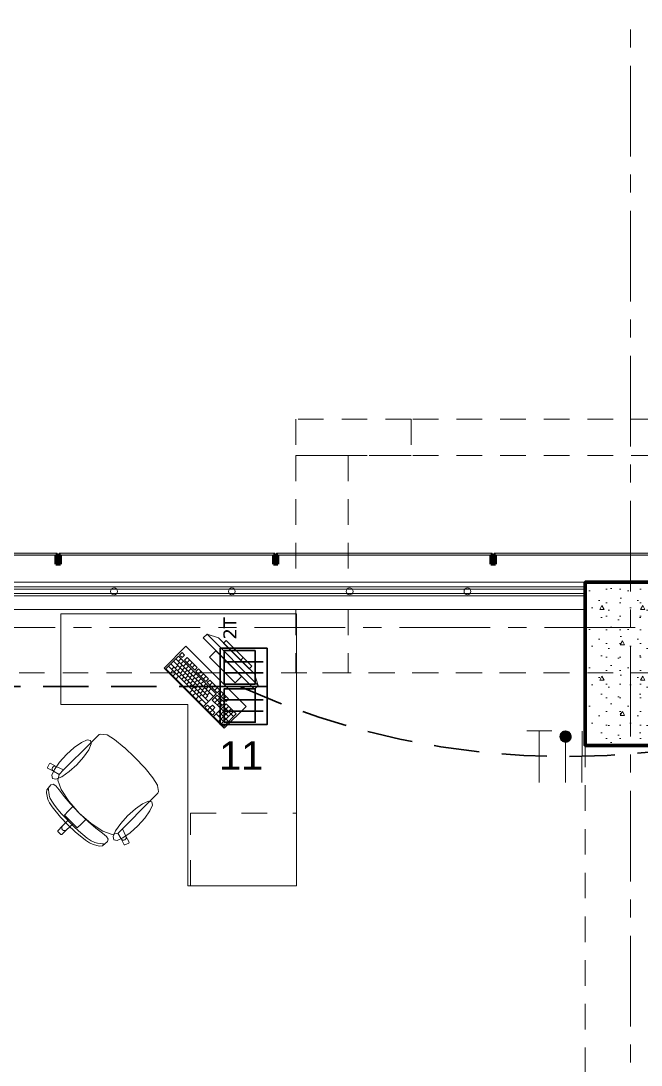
# Model space of a CAD drawing. Header units: inches. Extents: x -19 to 5698, y -728 to 92.
# Drawn here: x 211.96 to 215.38, y 37.24 to 43 of the extents above; entities that cross this region are included whole.
import ezdxf

# ---------------------------------------------------------------- set-up
doc = ezdxf.new("R2010")
doc.units = ezdxf.units.IN
doc.header["$MEASUREMENT"] = 0
doc.set_wipeout_variables(frame=1)
for name, pattern in [('HIDDEN', [0.375, 0.25, -0.125]), ('Hidden Line', [0.195611, 0.141111, -0.0545]), ('Línea Oculta', [0.195611, 0.141111, -0.0545]), ('Punto & Raya', [0.65, 0.5, -0.075, 0, -0.075]), ('Rayas', [0.282222, 0.141111, -0.141111]), ('RAYITAS', [0.375, 0.25, -0.125]), ('Wipeout_Contour', [1, 0, -1])]:
    doc.linetypes.add(name, pattern=pattern)
doc.layers.get('0').update_dxf_attribs({"color": 61})
for name, color, linetype, lineweight in [('00 conduct tomacorr', 120, 'HIDDEN', 30), ('00 IE LUZ EMERGENCIA', 253, 'Continuous', 0), ('T-TECHO-E', 150, 'Continuous', 20), ('TOMACORRIENTE', 22, 'RAYITAS', 9)]:
    doc.layers.add(name, color=color, linetype=linetype, lineweight=lineweight)
for name, color, linetype in [('02 _ ARQ _ ALB _ Ejes Generales', 251, 'Continuous'), ('02 _ ARQ _ ZON _ Espacio.3D', 7, 'Continuous'), ('08 _ STR _ EXT _ 06 Columnas', 7, 'Continuous'), ('08 _ STR _ EXT _ 07 Losa Aligerada', 7, 'Continuous'), ('08 _ STR _ EXT _ 08 Placas Inclinadas', 7, 'Continuous'), ('08 _ STR _ EXT _ 09 Vigas', 251, 'Continuous'), ('Acabado - Muros', 7, 'Continuous'), ('Estructura - 04 MURO', 7, 'Continuous'), ('Interior - Escaleras & Barandillas', 7, 'Continuous'), ('Interior - Mobiliario', 7, 'Continuous')]:
    doc.layers.add(name, color=color, linetype=linetype)
doc.styles.add('Annotative', font='arial.ttf')

# ---------------------------------------------------------------- blocks, each defined once
blk = doc.blocks.new('CAJA POP UP 6 MODULOS')
at = {"layer": '00 conduct tomacorr', "linetype": 'Continuous'}
for p, q in [((-0.095, -0.165), (-0.095, -0.0151)), ((-0.052, -0.165), (-0.052, -0.0151)), ((0.052, -0.165), (0.052, -0.0151)), ((0.095, -0.165), (0.095, -0.0151)), ((0, -0.165), (0, -0.18))]:
    blk.add_line(p, q, dxfattribs=at)
for points in [[(-0.147, 0), (0.147, 0), (0.147, -0.18), (-0.147, -0.18)], [(0, 0), (0.147, 0), (0.147, -0.18), (0, -0.18)]]:
    blk.add_lwpolyline(points, close=True, dxfattribs=at)
for points in [[(-0.138, -0.045), (-0.009, -0.045), (-0.009, -0.165), (-0.138, -0.165), (-0.138, -0.045)], [(0.009, -0.045), (0.138, -0.045), (0.138, -0.165), (0.009, -0.165), (0.009, -0.045)]]:
    blk.add_lwpolyline(points, dxfattribs=at)
at = {"color": 1, "insert": (-0.1807, -0.168), "char_height": 0.05, "attachment_point": 1, "rotation": 180}
blk.add_mtext_dynamic_manual_height_columns('{\\fVerdana|b0|i0|c0|p34;2T}', width=0.000481, gutter_width=0.1561, heights=[0], dxfattribs=at)
blk = doc.blocks.new('a')
at = {"layer": 'TOMACORRIENTE', "ltscale": 0.05}
h = blk.add_hatch(color=4, dxfattribs=at)
edge = h.paths.add_edge_path()
edge.add_arc((0, 0.0752), 0.0211, 0, 360)
at = {"layer": 'TOMACORRIENTE', "color": 4}
for p, q in [((-0.1455, 0.0963), (-0.0515, 0.0963)), ((-0.0985, 0.0963), (-0.0985, -0.0966)), ((0, 0.0963), (0, -0.0963)), ((0.0623, -0.0963), (0.0623, 0.0963))]:
    blk.add_line(p, q, dxfattribs=at)
blk.add_circle((0, 0.0752), 0.0211, dxfattribs=at)
blk = doc.blocks.new('CABLE 3FACE')
at = {"layer": 'T-TECHO-E', "rotation": 59.94170052614085}
blk.add_blockref('a', (0, 0), dxfattribs=at)

msp = doc.modelspace()

# ---------------------------------------------------------------- hatches: boundary and pattern name
at = {"layer": 'Acabado - Muros', "linetype": 'Continuous', "lineweight": 9}
for points in [[(210.9668, 40.06), (210.9668, 40.05), (212.1568, 40.05), (212.1568, 40.06)], [(212.1668, 40.06), (212.1668, 40.05), (213.3568, 40.05), (213.3568, 40.06)], [(213.3668, 40.06), (213.3668, 40.05), (214.5568, 40.05), (214.5568, 40.06)], [(214.5668, 40.06), (214.5668, 40.05), (215.4307, 40.05), (215.4307, 40.06)]]:
    msp.add_hatch(color=250, dxfattribs=at).paths.add_polyline_path(points)
at = {"layer": 'Acabado - Muros', "linetype": 'Continuous', "lineweight": 0}
for points in [[(212.1493, 40), (212.1743, 40), (212.1743, 40.05), (212.1493, 40.05)], [(213.3493, 40), (213.3743, 40), (213.3743, 40.05), (213.3493, 40.05)], [(214.5493, 40), (214.5743, 40), (214.5743, 40.05), (214.5493, 40.05)]]:
    msp.add_hatch(color=254, dxfattribs=at).paths.add_polyline_path(points)

# ---------------------------------------------------------------- linework, layer by layer
at = {"layer": '00 conduct tomacorr'}
msp.add_line((209.8285, 39.3255, 0.0002), (213.1665, 39.3255, 0.0002), dxfattribs=at)
msp.add_arc((214.961, 43.3007, 0.0002), 4.3627, 245.66859, 294.33178, dxfattribs=at)
at = {"layer": '02 _ ARQ _ ALB _ Ejes Generales', "color": 251, "linetype": 'Punto & Raya', "lineweight": 13, "true_color": 0x636466}
for p, q in [((215.32, 3.05), (215.32, 44.9)), ((190.8454, 39.65), (239.57, 39.65))]:
    msp.add_line(p, q, dxfattribs=at)
at = {"layer": '02 _ ARQ _ ZON _ Espacio.3D', "color": 254, "linetype": 'Continuous', "lineweight": 0, "flags": 128}
msp.add_lwpolyline([(229.57, 39), (229.07, 39), (229.07, 39.4), (228.67, 39.4), (228.67, 39.7505), (225.9306, 39.7505), (225.9306, 39.4), (225.7006, 39.4), (222.57, 39.4), (222.57, 39), (222.07, 39), (222.07, 39.4), (220.8488, 39.4004), (220.8493, 39.7505), (215.97, 39.7505), (215.97, 39.4), (215.57, 39.4), (215.57, 39), (215.07, 39), (215.07, 39.7505), (208.57, 39.7505), (208.57, 39), (205.07, 39)], dxfattribs=at)
at = {"layer": '08 _ STR _ EXT _ 07 Losa Aligerada', "color": 7, "linetype": 'Rayas', "lineweight": 18, "flags": 128}
msp.add_lwpolyline([(193.22, 11.97, 1.049431), (198.7937, 6.3), (209.6003, 6.3), (209.6003, 6.2005), (214.7981, 6.2005), (214.7981, 7.2), (222.07, 7.2), (222.07, 5.6637), (223.2699, 5.6637), (223.2699, 4.2), (228.3699, 4.2), (228.3699, 5.6637), (229.57, 5.6637), (229.57, 7.2), (236.57, 7.2), (236.57, 14.9999), (236.57, 15.1499), (236.57, 15.1499), (236.57, 15.7999), (236.57, 15.7999), (236.57, 18.1001), (236.57, 20.35), (234.07, 20.35), (231.67, 20.35), (231.67, 22.35), (231.67, 22.6), (231.67, 24.5), (231.67, 24.75), (231.67, 26.75), (236.57, 26.75), (236.57, 29.7), (236.57, 35.2005), (236.57, 39.9), (228.67, 39.9), (223.5529, 39.9), (223.5529, 40.9), (218.9324, 40.9), (218.9324, 39.9), (208.37, 39.9), (208.37, 41.4352), (207.42, 41.4352), (207.42, 42.9), (202.22, 42.9), (202.22, 41.4352), (201.2699, 41.4352), (201.2699, 39.9), (196.2701, 39.9), (196.2701, 41.1), (192.8701, 41.1), (192.8701, 37.7), (194.07, 37.7), (194.07, 33.9), (193.17, 33.9), (193.17, 21.2663), (193.22, 21.2663)], format="xyb", close=True, dxfattribs=at)
at = {"layer": '08 _ STR _ EXT _ 07 Losa Aligerada', "color": 7, "linetype": 'Continuous', "lineweight": 18, "flags": 128}
msp.add_lwpolyline([(236.57, 26.75), (236.57, 39.9), (228.67, 39.9), (226.1798, 39.9), (226.1798, 40.9), (221.5593, 40.9), (221.5593, 39.9), (208.37, 39.9), (208.37, 42.6544), (207.42, 42.6544)], dxfattribs=at)
at = {"layer": '08 _ STR _ EXT _ 08 Placas Inclinadas', "color": 251, "linetype": 'Línea Oculta', "lineweight": 13}
for p, q in [((214.1086, 40.8001), (214.1086, 40.6001)), ((213.7622, 40.6), (213.7622, 39.9)), ((213.7622, 39.75), (213.7622, 39.3999))]:
    msp.add_line(p, q, dxfattribs=at)
at = {"layer": '08 _ STR _ EXT _ 08 Placas Inclinadas', "color": 7, "linetype": 'Continuous', "lineweight": 13}
for p, q in [((213.7622, 39.9), (213.4735, 39.9)), ((215.07, 39.9), (213.7622, 39.9)), ((213.4735, 39.75), (213.7622, 39.75)), ((213.7622, 39.75), (215.07, 39.75))]:
    msp.add_line(p, q, dxfattribs=at)
at = {"layer": '08 _ STR _ EXT _ 08 Placas Inclinadas', "color": 251, "linetype": 'Línea Oculta', "lineweight": 13, "flags": 128}
for points in [[(214.1086, 40.8001), (213.4735, 40.8001)], [(213.4735, 40.8001), (213.4735, 40.6001)], [(215.4654, 40.8001), (214.1086, 40.8001)], [(214.1086, 40.6001), (213.4735, 40.6001)], [(213.7622, 40.6), (213.4735, 40.6)], [(213.4735, 40.6), (213.4735, 39.9)], [(215.4654, 40.6001), (213.7622, 40.6)], [(215.4654, 40.6001), (214.1086, 40.6001)], [(213.4735, 39.75), (213.4735, 39.3999)], [(213.7622, 39.3999), (213.4735, 39.3999)], [(215.4654, 39.4), (213.7622, 39.3999)]]:
    msp.add_lwpolyline(points, dxfattribs=at)
at = {"layer": '08 _ STR _ EXT _ 09 Vigas', "color": 251, "linetype": 'Hidden Line', "lineweight": 13, "true_color": 0x636466}
for p in [(208.57, 39.4), (215.07, 30.2)]:
    msp.add_line(p, (215.07, 39.4), dxfattribs=at)
at = {"layer": 'Acabado - Muros', "color": 7, "linetype": 'Continuous', "lineweight": 60}
for p, q in [((212.1493, 40.05), (212.1493, 40)), ((212.1743, 40.05), (212.1493, 40.05)), ((212.1743, 40.05), (212.1743, 40)), ((213.3493, 40.05), (213.3493, 40)), ((213.3743, 40.05), (213.3493, 40.05)), ((213.3743, 40.05), (213.3743, 40)), ((214.5493, 40.05), (214.5493, 40)), ((214.5743, 40.05), (214.5493, 40.05)), ((214.5743, 40.05), (214.5743, 40)), ((212.1743, 40), (212.1493, 40)), ((213.3743, 40), (213.3493, 40)), ((214.5743, 40), (214.5493, 40))]:
    msp.add_line(p, q, dxfattribs=at)
at = {"layer": 'Acabado - Muros', "color": 7, "linetype": 'Continuous', "lineweight": 13, "flags": 128}
for points in [[(210.9668, 40.06), (210.9668, 40.05), (212.1568, 40.05), (212.1568, 40.06)], [(212.1668, 40.06), (212.1668, 40.05), (213.3568, 40.05), (213.3568, 40.06)], [(213.3668, 40.06), (213.3668, 40.05), (214.5568, 40.05), (214.5568, 40.06)], [(214.5668, 40.06), (214.5668, 40.05), (215.4307, 40.05), (215.4307, 40.06)]]:
    msp.add_lwpolyline(points, close=True, dxfattribs=at)
at = {"layer": 'Interior - Mobiliario', "color": 175, "linetype": 'Continuous', "lineweight": 13}
for p, q in [((212.9829, 39.6144), (212.9617, 39.5932)), ((212.9617, 39.5932), (213.2445, 39.3104)), ((213.2657, 39.3316), (212.9829, 39.6144)), ((212.9829, 39.6144), (213.0465, 39.5932)), ((213.0465, 39.5932), (213.2445, 39.3952)), ((213.0324, 39.5225), (212.997, 39.4871)), ((213.1738, 39.3811), (213.0324, 39.5225)), ((213.089, 39.5791), (213.0748, 39.5649)), ((213.0748, 39.5649), (213.2162, 39.4235)), ((213.2304, 39.4376), (213.089, 39.5791)), ((213.122, 39.5178), (213.1361, 39.5319)), ((212.8249, 39.4921), (212.7564, 39.4235)), ((212.7975, 39.4647), (212.9879, 39.2743)), ((212.8112, 39.4784), (213.0189, 39.2707)), ((213.0326, 39.2844), (212.8249, 39.4921)), ((212.8251, 39.4645), (212.8388, 39.4782)), ((212.8455, 39.5127), (212.8318, 39.499)), ((212.8318, 39.499), (212.8456, 39.4851)), ((212.8593, 39.4988), (212.8455, 39.5127)), ((212.8456, 39.4851), (212.8593, 39.4988)), ((212.8732, 39.485), (212.8595, 39.4713)), ((212.8595, 39.4713), (212.9149, 39.4159)), ((212.9286, 39.4296), (212.8732, 39.485)), ((212.8733, 39.4574), (212.887, 39.4711)), ((212.997, 39.4871), (213.1385, 39.3457)), ((213.1691, 39.4706), (213.1832, 39.4848)), ((212.7564, 39.4235), (212.9641, 39.2158)), ((212.7701, 39.4372), (212.9778, 39.2295)), ((212.7806, 39.3993), (212.7943, 39.413)), ((212.7838, 39.451), (212.9915, 39.2432)), ((212.7874, 39.4199), (212.8011, 39.4336)), ((212.8012, 39.4061), (212.8149, 39.4198)), ((212.808, 39.4267), (212.8217, 39.4404)), ((212.8183, 39.4439), (212.832, 39.4576)), ((212.8219, 39.4129), (212.8356, 39.4266)), ((212.8321, 39.4301), (212.8458, 39.4438)), ((212.8357, 39.399), (212.8494, 39.4127)), ((212.8389, 39.4507), (212.8526, 39.4644)), ((212.846, 39.4162), (212.8597, 39.4299)), ((212.8528, 39.4368), (212.8665, 39.4506)), ((212.8598, 39.4024), (212.8735, 39.4161)), ((212.8666, 39.423), (212.8803, 39.4367)), ((212.8805, 39.4091), (212.8942, 39.4229)), ((212.8872, 39.4436), (212.9009, 39.4573)), ((212.8943, 39.3953), (212.908, 39.409)), ((212.901, 39.4297), (212.9147, 39.4434)), ((212.9149, 39.4159), (212.9286, 39.4296)), ((212.9355, 39.4227), (212.9218, 39.4089)), ((212.9218, 39.4089), (212.9772, 39.3536)), ((212.9909, 39.3673), (212.9355, 39.4227)), ((212.9356, 39.3951), (212.9494, 39.4088)), ((213.2162, 39.4235), (213.2304, 39.4376)), ((212.7962, 39.3837), (212.8099, 39.3974)), ((212.8118, 39.3681), (212.8255, 39.3819)), ((212.8151, 39.3922), (212.8288, 39.406)), ((212.8289, 39.3784), (212.8426, 39.3921)), ((212.8428, 39.3645), (212.8565, 39.3783)), ((212.8496, 39.3852), (212.8633, 39.3989)), ((212.8566, 39.3507), (212.8703, 39.3644)), ((212.8634, 39.3713), (212.8771, 39.385)), ((212.8705, 39.3368), (212.8842, 39.3506)), ((212.8737, 39.3885), (212.8874, 39.4022)), ((212.8773, 39.3575), (212.891, 39.3712)), ((212.8875, 39.3747), (212.9012, 39.3884)), ((212.8911, 39.3436), (212.9048, 39.3574)), ((212.9014, 39.3608), (212.9151, 39.3745)), ((212.9082, 39.3815), (212.9219, 39.3952)), ((212.9152, 39.347), (212.9289, 39.3607)), ((212.922, 39.3676), (212.9357, 39.3813)), ((212.9358, 39.3538), (212.9496, 39.3675)), ((212.9495, 39.3812), (212.9632, 39.395)), ((212.9497, 39.3399), (212.9634, 39.3536)), ((212.9633, 39.3674), (212.9771, 39.3811)), ((212.9772, 39.3536), (212.9909, 39.3673)), ((212.9978, 39.3603), (212.9841, 39.3466)), ((213.0532, 39.305), (212.9978, 39.3603)), ((213.1385, 39.3457), (213.1738, 39.3811)), ((213.2657, 39.3316), (213.2445, 39.3952)), ((212.8843, 39.323), (212.898, 39.3367)), ((212.8879, 39.292), (212.9016, 39.3057)), ((212.8982, 39.3092), (212.9119, 39.3229)), ((212.905, 39.3298), (212.9187, 39.3435)), ((212.912, 39.2953), (212.9257, 39.309)), ((212.9188, 39.3159), (212.9325, 39.3297)), ((212.9259, 39.2815), (212.9396, 39.2952)), ((212.9291, 39.3331), (212.9428, 39.3468)), ((212.9327, 39.3021), (212.9464, 39.3158)), ((212.9429, 39.3193), (212.9566, 39.333)), ((212.9465, 39.2882), (212.9602, 39.302)), ((212.9568, 39.3054), (212.9705, 39.3191)), ((212.9635, 39.3261), (212.9773, 39.3398)), ((212.9706, 39.2916), (212.9843, 39.3053)), ((212.9774, 39.3122), (212.9911, 39.3259)), ((212.9841, 39.3466), (213.0395, 39.2912)), ((212.9912, 39.2984), (213.0049, 39.3121)), ((212.998, 39.3328), (213.0117, 39.3465)), ((213.0118, 39.3189), (213.0255, 39.3326)), ((213.0257, 39.3051), (213.0394, 39.3188)), ((213.0395, 39.2912), (213.0532, 39.305)), ((213.0601, 39.298), (213.0464, 39.2843)), ((213.1017, 39.2565), (213.0601, 39.298)), ((213.2445, 39.3104), (213.2657, 39.3316)), ((212.9052, 39.2747), (212.9189, 39.2884)), ((212.9225, 39.2574), (212.9362, 39.2711)), ((212.9397, 39.2676), (212.9534, 39.2813)), ((212.9398, 39.24), (212.9536, 39.2538)), ((212.9603, 39.2744), (212.9741, 39.2881)), ((212.9641, 39.2158), (213.0326, 39.2844)), ((212.9742, 39.2606), (212.9879, 39.2743)), ((212.9844, 39.2777), (212.9982, 39.2914)), ((213.0396, 39.2775), (213.0121, 39.25)), ((213.0121, 39.25), (213.0537, 39.2085)), ((213.0259, 39.2637), (213.0674, 39.2222)), ((213.026, 39.2362), (213.0534, 39.2636)), ((213.0811, 39.2359), (213.0396, 39.2775)), ((213.0398, 39.2223), (213.0673, 39.2498)), ((213.0464, 39.2843), (213.088, 39.2428)), ((213.0537, 39.2085), (213.0811, 39.2359)), ((213.0603, 39.2705), (213.074, 39.2842)), ((213.0741, 39.2566), (213.0878, 39.2703)), ((213.088, 39.2428), (213.1017, 39.2565)), ((212.9847, 39.2226), (212.971, 39.2089)), ((212.971, 39.2089), (213.0125, 39.1673)), ((212.9986, 39.2088), (212.9847, 39.2226)), ((212.9848, 39.195), (212.9986, 39.2088)), ((213.0123, 39.2225), (212.9986, 39.2088)), ((212.9986, 39.2088), (213.0124, 39.1949)), ((212.9987, 39.1812), (213.0124, 39.1949)), ((213.0261, 39.2086), (213.0123, 39.2225)), ((213.0124, 39.1949), (213.0261, 39.2086)), ((213.0263, 39.1811), (213.0124, 39.1949)), ((213.0125, 39.1673), (213.0263, 39.1811)), ((213.088, 39.229), (213.0195, 39.1604)), ((213.0469, 39.1879), (213.1023, 39.1325)), ((213.047, 39.1603), (213.1019, 39.2151)), ((213.0472, 39.1327), (213.1157, 39.2013)), ((213.0606, 39.2016), (213.1021, 39.16)), ((213.061, 39.1189), (213.1296, 39.1875)), ((213.0743, 39.2153), (213.1297, 39.1599)), ((213.1434, 39.1736), (213.088, 39.229)), ((213.0195, 39.1604), (213.0749, 39.105)), ((213.0332, 39.1741), (213.0747, 39.1326)), ((213.0749, 39.105), (213.1434, 39.1736)), ((212.3965, 39.063), (212.3872, 39.0601)), ((212.4304, 39.059), (212.3965, 39.063)), ((212.3397, 39.0127), (212.1919, 38.8648)), ((212.3653, 39.0382), (212.3397, 39.0127)), ((212.3872, 39.0601), (212.3653, 39.0382)), ((212.4325, 39.0581), (212.4304, 39.059)), ((212.4726, 39.0332), (212.4325, 39.0581)), ((212.5263, 38.9896), (212.4726, 39.0332)), ((212.5271, 38.9889), (212.5263, 38.9896)), ((212.5854, 38.9341), (212.5271, 38.9889)), ((212.113, 38.9001), (212.1022, 38.8787)), ((212.117, 38.9014), (212.113, 38.9001)), ((212.1501, 38.8844), (212.117, 38.9014)), ((212.5854, 38.9341), (212.6403, 38.8758)), ((212.1022, 38.8787), (212.1035, 38.8746)), ((212.1035, 38.8746), (212.1366, 38.8577)), ((212.1299, 38.8779), (212.1284, 38.8723)), ((212.1284, 38.8723), (212.1291, 38.8664)), ((212.1291, 38.8664), (212.132, 38.8613)), ((212.1336, 38.8825), (212.1299, 38.8779)), ((212.132, 38.8613), (212.1366, 38.8577)), ((212.1387, 38.8853), (212.1336, 38.8825)), ((212.1366, 38.8577), (212.1676, 38.8404)), ((212.1445, 38.886), (212.1387, 38.8853)), ((212.1501, 38.8844), (212.1445, 38.886)), ((212.1919, 38.8648), (212.1501, 38.8844)), ((212.1676, 38.8404), (212.1602, 38.8084)), ((212.1677, 38.8406), (212.1676, 38.8404)), ((212.1677, 38.8406), (212.1919, 38.8648)), ((212.6403, 38.8758), (212.6409, 38.8749)), ((212.6409, 38.8749), (212.6845, 38.8213)), ((212.1215, 38.7833), (212.0983, 38.7554)), ((212.1344, 38.7867), (212.1215, 38.7833)), ((212.1488, 38.7767), (212.1344, 38.7867)), ((212.1674, 38.7544), (212.1488, 38.7767)), ((212.1602, 38.8084), (212.1785, 38.7564)), ((212.6845, 38.8213), (212.7094, 38.7812)), ((212.7094, 38.7812), (212.7103, 38.7791)), ((212.7103, 38.7791), (212.7143, 38.7452)), ((212.0983, 38.7554), (212.0964, 38.7387)), ((212.0964, 38.7387), (212.1042, 38.7025)), ((212.108, 38.7607), (212.1072, 38.7652)), ((212.1088, 38.7527), (212.108, 38.7607)), ((212.1108, 38.7419), (212.1088, 38.7527)), ((212.1119, 38.7265), (212.1108, 38.7419)), ((212.1158, 38.7118), (212.1119, 38.7265)), ((212.1953, 38.7182), (212.1674, 38.7544)), ((212.1785, 38.7564), (212.2199, 38.6926)), ((212.228, 38.6789), (212.1953, 38.7182)), ((212.7114, 38.7359), (212.6895, 38.7139)), ((212.7143, 38.7452), (212.7114, 38.7359)), ((212.1042, 38.7025), (212.1132, 38.6833)), ((212.1132, 38.6833), (212.1281, 38.6616)), ((212.1258, 38.6929), (212.1158, 38.7118)), ((212.1407, 38.6711), (212.1258, 38.6929)), ((212.1281, 38.6616), (212.1749, 38.6049)), ((212.1592, 38.6473), (212.1407, 38.6711)), ((212.2446, 38.6645), (212.2173, 38.6371)), ((212.2199, 38.6926), (212.2446, 38.6645)), ((212.2775, 38.6262), (212.228, 38.6789)), ((212.2446, 38.6645), (212.278, 38.6266)), ((212.664, 38.6884), (212.5161, 38.5406)), ((212.6895, 38.7139), (212.664, 38.6884)), ((212.1804, 38.6225), (212.1592, 38.6473)), ((212.1749, 38.6049), (212.214, 38.5627)), ((212.203, 38.5979), (212.1804, 38.6225)), ((212.2173, 38.6371), (212.1961, 38.6159)), ((212.1961, 38.6159), (212.2197, 38.5923)), ((212.2775, 38.6262), (212.3303, 38.5767)), ((212.3158, 38.5933), (212.278, 38.6266)), ((212.1858, 38.5558), (212.1597, 38.5297)), ((212.1825, 38.5509), (212.1814, 38.5452)), ((212.1814, 38.5452), (212.1826, 38.5394)), ((212.1858, 38.5558), (212.1825, 38.5509)), ((212.2197, 38.5923), (212.1858, 38.5558)), ((212.2258, 38.5744), (212.203, 38.5979)), ((212.2436, 38.5684), (212.2071, 38.5344)), ((212.2562, 38.5236), (212.214, 38.5627)), ((212.2197, 38.5923), (212.2317, 38.5804)), ((212.2258, 38.5744), (212.2492, 38.5516)), ((212.2436, 38.5684), (212.2317, 38.5804)), ((212.2673, 38.5448), (212.2436, 38.5684)), ((212.2492, 38.5516), (212.2739, 38.5291)), ((212.2884, 38.5659), (212.2673, 38.5448)), ((212.3158, 38.5933), (212.2884, 38.5659)), ((212.3439, 38.5685), (212.3158, 38.5933)), ((212.3303, 38.5767), (212.3696, 38.544)), ((212.4078, 38.5272), (212.3439, 38.5685)), ((212.3696, 38.544), (212.4057, 38.516)), ((212.1597, 38.5297), (212.1597, 38.5254)), ((212.1597, 38.5254), (212.1682, 38.5169)), ((212.1768, 38.5084), (212.1682, 38.5169)), ((212.181, 38.5083), (212.1768, 38.5084)), ((212.2071, 38.5344), (212.181, 38.5083)), ((212.1826, 38.5394), (212.1859, 38.5345)), ((212.1907, 38.5313), (212.1859, 38.5345)), ((212.1965, 38.5301), (212.1907, 38.5313)), ((212.2022, 38.5312), (212.1965, 38.5301)), ((212.2071, 38.5344), (212.2022, 38.5312)), ((212.3129, 38.4768), (212.2562, 38.5236)), ((212.2739, 38.5291), (212.2986, 38.5079)), ((212.2986, 38.5079), (212.3224, 38.4893)), ((212.3224, 38.4893), (212.3443, 38.4745)), ((212.4057, 38.516), (212.428, 38.4974)), ((212.4597, 38.5088), (212.4078, 38.5272)), ((212.428, 38.4974), (212.438, 38.4831)), ((212.4917, 38.5163), (212.4597, 38.5088)), ((212.4919, 38.5163), (212.4917, 38.5163)), ((212.509, 38.4853), (212.4917, 38.5163)), ((212.4919, 38.5163), (212.5161, 38.5406)), ((212.5126, 38.4807), (212.509, 38.4853)), ((212.526, 38.4522), (212.509, 38.4853)), ((212.5161, 38.5406), (212.5357, 38.4988)), ((212.5367, 38.4873), (212.5338, 38.4822)), ((212.5357, 38.4988), (212.5373, 38.4931)), ((212.5357, 38.4988), (212.5527, 38.4657)), ((212.5373, 38.4931), (212.5367, 38.4873)), ((212.3346, 38.4619), (212.3129, 38.4768)), ((212.3539, 38.4529), (212.3346, 38.4619)), ((212.3443, 38.4745), (212.3631, 38.4645)), ((212.39, 38.4451), (212.3539, 38.4529)), ((212.3631, 38.4645), (212.3778, 38.4606)), ((212.3778, 38.4606), (212.3932, 38.4595)), ((212.4068, 38.447), (212.39, 38.4451)), ((212.3932, 38.4595), (212.404, 38.4574)), ((212.404, 38.4574), (212.412, 38.4566)), ((212.4346, 38.4702), (212.4068, 38.447)), ((212.412, 38.4566), (212.4165, 38.4558)), ((212.438, 38.4831), (212.4346, 38.4702)), ((212.5178, 38.4778), (212.5126, 38.4807)), ((212.5236, 38.4771), (212.5178, 38.4778)), ((212.5292, 38.4786), (212.5236, 38.4771)), ((212.53, 38.4508), (212.526, 38.4522)), ((212.5338, 38.4822), (212.5292, 38.4786)), ((212.5514, 38.4617), (212.53, 38.4508)), ((212.5527, 38.4657), (212.5514, 38.4617))]:
    msp.add_line(p, q, dxfattribs=at)
at = {"layer": 'Interior - Mobiliario', "color": 175, "linetype": 'Rayas', "lineweight": 13}
for p, q in [((212.8918, 38.2255), (212.8918, 38.6255)), ((212.8918, 38.6255), (213.4768, 38.6255))]:
    msp.add_line(p, q, dxfattribs=at)
at = {"layer": 'Interior - Mobiliario', "color": 175, "linetype": 'Continuous', "lineweight": 13, "flags": 128}
for points in [[(212.8662, 39.5472), (212.746, 39.427), (213.0784, 39.0947), (213.1986, 39.2149)], [(212.207, 38.9506), (212.1688, 38.9081), (212.1408, 38.8677), (212.1272, 38.8357), (212.1301, 38.8168), (212.149, 38.8139), (212.1811, 38.8275), (212.2214, 38.8555), (212.2639, 38.8937), (212.3021, 38.9361), (212.3301, 38.9765), (212.3437, 39.0086), (212.3408, 39.0275), (212.3219, 39.0304), (212.2898, 39.0168), (212.2495, 38.9887)], [(212.6019, 38.5557), (212.5594, 38.5175), (212.5191, 38.4895), (212.487, 38.4759), (212.4681, 38.4787), (212.4652, 38.4977), (212.4788, 38.5297), (212.5068, 38.5701), (212.545, 38.6126), (212.5875, 38.6507), (212.6278, 38.6787), (212.6599, 38.6924), (212.6788, 38.6895), (212.6817, 38.6706), (212.6681, 38.6385), (212.6401, 38.5981)]]:
    msp.add_lwpolyline(points, close=True, dxfattribs=at)

# ---------------------------------------------------------------- block references
at = {"layer": '00 conduct tomacorr'}
for name, p, xscale, yscale, zscale, rotation in [('CAJA POP UP 6 MODULOS', (213.314, 39.3255, 0.0002), 1.432830642179531, 1.432830642179531, 1.432830642179531, 269.9999999999999), ('CABLE 3FACE', (214.961, 38.938, 0), 1.47256122672843, 1.47256122672843, 1.47256122672843, 299.7894777823319)]:
    msp.add_blockref(name, p, dxfattribs=dict(at, xscale=xscale, yscale=yscale, zscale=zscale, rotation=rotation))

# ---------------------------------------------------------------- texts
at = {"layer": '00 IE LUZ EMERGENCIA', "style": 'Annotative'}
msp.add_attdef('11', (213.0498, 38.8667), '', height=0.1562, dxfattribs=at)

# ---------------------------------------------------------------- next in the draw order: wipeouts: each hides what was drawn before it
at = {"color": 254, "linetype": 'Wipeout_Contour', "lineweight": 0, "ltscale": 6548.881604}
msp.add_wipeout([(213.4735, 39.9), (213.4735, 39.75), (213.7622, 39.75), (213.7622, 39.9)], dxfattribs=at).dxf.layer = 'Estructura - 04 MURO'

# ---------------------------------------------------------------- next in the draw order: wipeouts: each hides what was drawn before it
at = {"color": 254, "linetype": 'Wipeout_Contour', "lineweight": 0, "ltscale": 6538.500239}
msp.add_wipeout([(208.57, 39.75), (213.4735, 39.75), (213.4735, 39.9), (208.57, 39.9)], dxfattribs=at).dxf.layer = 'Estructura - 04 MURO'
at = {"color": 254, "linetype": 'Wipeout_Contour', "lineweight": 0, "ltscale": 6552.073615}
msp.add_wipeout([(215.07, 39.9), (213.7622, 39.9), (213.7622, 39.75), (215.07, 39.75)], dxfattribs=at).dxf.layer = 'Estructura - 04 MURO'

# ---------------------------------------------------------------- next in the draw order: hatches: boundary and pattern name
at = {"layer": '08 _ STR _ EXT _ 06 Columnas', "linetype": 'Continuous', "lineweight": 9}
h = msp.add_hatch(dxfattribs=at)
h.set_pattern_fill('HORMIGÓN_EN_MASA_0002', style=0, pattern_type=2)
h.set_pattern_definition([(0, (185.00004, 1e-08), (0, 0.3897114), [0.024375, -0.200625]), (0, (185.11254, 0.19486), (0, 0.3897114), [0.024375, -0.200625]), (60, (185.00004, 1e-08), (-0.3375, 0.1948557), [0.024375, -0.200625]), (60, (185.22504, 1e-08), (-0.3375, 0.1948557), [0.024375, -0.200625]), (120, (185.0244, 1e-08), (0.3375, 0.1948557), [0.024375, -0.200625]), (120, (185.2494, 1e-08), (0.3375, 0.1948557), [0.024375, -0.200625]), (0, (185.00004, 0.0375), (0, 0.075), [0, -0.075, 0, -0.1125]), (45, (185.03754, 0.0375), (-0.05303301, 0.05303301), [0, -0.05625, 0, -0.09375])])
h.paths.add_polyline_path([(215.4654, 39.9), (215.07, 39.9), (215.07, 39), (215.57, 39), (215.57, 39.4), (215.4654, 39.4)])

# ---------------------------------------------------------------- next in the draw order: linework, layer by layer
at = {"layer": '08 _ STR _ EXT _ 06 Columnas', "color": 7, "linetype": 'Continuous', "lineweight": 80, "flags": 128}
msp.add_lwpolyline([(215.4654, 39.9), (215.07, 39.9), (215.07, 39), (215.57, 39), (215.57, 39.4)], dxfattribs=at)
at = {"layer": '08 _ STR _ EXT _ 08 Placas Inclinadas', "color": 7, "linetype": 'Continuous', "lineweight": 13}
for p, q in [((213.7622, 39.9), (213.4735, 39.9)), ((215.07, 39.9), (213.7622, 39.9)), ((213.4735, 39.75), (213.7622, 39.75)), ((213.7622, 39.75), (215.07, 39.75))]:
    msp.add_line(p, q, dxfattribs=at)
at = {"layer": '08 _ STR _ EXT _ 09 Vigas', "color": 251, "linetype": 'Hidden Line', "lineweight": 13, "true_color": 0x636466}
for p, q in [((194.07, 39.9), (236.57, 39.9)), ((215.57, 39.9), (215.07, 39.9))]:
    msp.add_line(p, q, dxfattribs=at)
at = {"layer": 'Estructura - 04 MURO', "color": 7, "linetype": 'Continuous', "lineweight": 13, "flags": 128}
for points in [[(213.4735, 39.9), (208.57, 39.9)], [(208.57, 39.75), (213.4735, 39.75)]]:
    msp.add_lwpolyline(points, dxfattribs=at)
at = {"layer": 'Interior - Escaleras & Barandillas', "color": 161, "linetype": 'Continuous', "lineweight": 13, "flags": 128}
for points in [[(208.57, 39.875), (208.57, 39.825), (215.07, 39.825), (215.07, 39.875)], [(208.57, 39.8625), (208.57, 39.8375), (215.07, 39.8375), (215.07, 39.8625)], [(208.57, 39.8625), (208.57, 39.8375), (215.07, 39.8375), (215.07, 39.8625)], [(208.57, 39.8625), (208.57, 39.8375), (215.07, 39.8375), (215.07, 39.8625)]]:
    msp.add_lwpolyline(points, close=True, dxfattribs=at)
for points in [[(212.47, 39.8313, 1), (212.47, 39.8688, 1)], [(213.12, 39.8313, 1), (213.12, 39.8688, 1)], [(213.77, 39.8313, 1), (213.77, 39.8688, 1)], [(214.42, 39.8313, 1), (214.42, 39.8688, 1)]]:
    msp.add_lwpolyline(points, format="xyb", close=True, dxfattribs=at)
at = {"layer": 'Interior - Mobiliario', "color": 175, "linetype": 'Continuous', "lineweight": 13, "flags": 128}
msp.add_lwpolyline([(213.4768, 39.7255), (213.4768, 38.2255), (212.8768, 38.2255), (212.8768, 39.2255), (212.1768, 39.2255), (212.1768, 39.7255)], close=True, dxfattribs=at)

doc.saveas('drawing.dxf')
